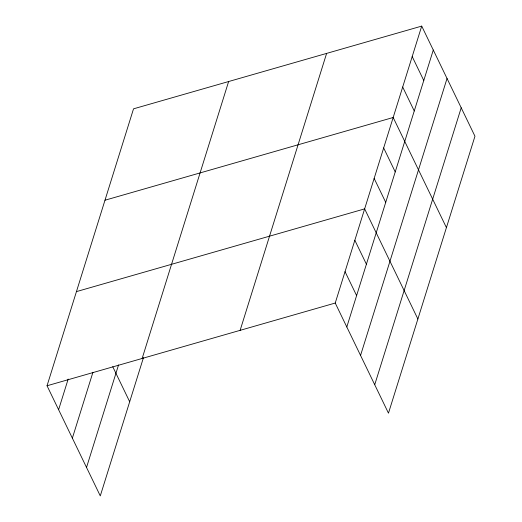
<?xml version="1.0" encoding="UTF-8"?>
<svg xmlns="http://www.w3.org/2000/svg" width="522" height="522" viewBox="0 0 522 522"><rect width="100%" height="100%" fill="white"/><g stroke="black" fill="none" stroke-linecap="round" stroke-linejoin="round"><path stroke-width="0.78" d="M143.485 357.57L100.283 495.9L47.039 385.765L133.528 108.83L421.717 26.1L474.961 136.235L388.472 413.17L335.235 303.041L421.717 26.1M58.608 409.698L68.173 379.076M72.362 438.147L92.923 372.31M86.528 467.451L118.553 364.917M142.147 358.464L228.629 81.53M240.127 330.341L326.615 53.401M346.804 326.968L433.286 50.034M360.552 355.417L447.041 78.476M374.724 384.727L461.207 107.786M104.987 200.22L393.177 117.489L446.421 227.625M76.447 291.609L364.637 208.878L417.881 319.014M47.039 385.765L335.235 303.041M412.204 56.565L423.773 80.499M402.69 87.024L414.259 110.958M383.663 147.954L395.232 171.888M374.15 178.413L385.719 202.347M354.836 240.264L366.405 264.197M345.035 271.655L356.604 295.582M112.745 366.698L129.684 401.738"/></g></svg>
